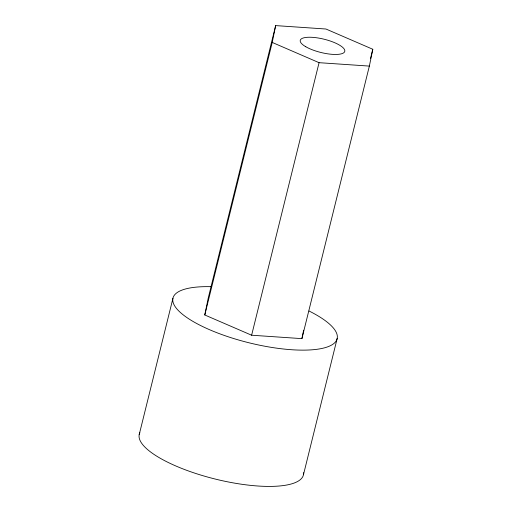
<?xml version="1.0" encoding="UTF-8"?>
<svg xmlns="http://www.w3.org/2000/svg" width="512" height="512" viewBox="0 0 512 512"><rect width="100%" height="100%" fill="white"/><g stroke="black" fill="none" stroke-linecap="round" stroke-linejoin="round"><path stroke-width="0.77" d="M204.774 314.976L208.218 298.144L275.661 25.6L325.952 29.018L372.8 49.267L369.357 66.093L301.914 338.637L251.622 335.219L204.774 314.976L272.224 42.432L275.661 25.6M301.914 338.637L303.629 330.221M139.2 434.65L172.928 298.381M251.622 335.219L319.072 62.682L369.357 66.093M370.49 58.579L372.8 49.267M303.475 474.669L337.197 338.4M272.224 42.432L319.072 62.682M309.062 311.014A84.544 25.139 13.9 0 1 311.571 349.843A84.544 25.139 13.9 0 1 189.99 319.603A84.544 25.139 13.9 0 1 211.309 286.694M303.616 472.672A84.544 25.139 13.9 0 1 216.301 479.315A84.544 25.139 13.9 0 1 139.853 432.781M305.786 46.739A22.938 6.822 13.9 0 0 343.68 52.826A22.938 6.822 13.9 0 0 318.061 37.984A22.938 6.822 13.9 0 0 305.786 46.739"/></g></svg>
